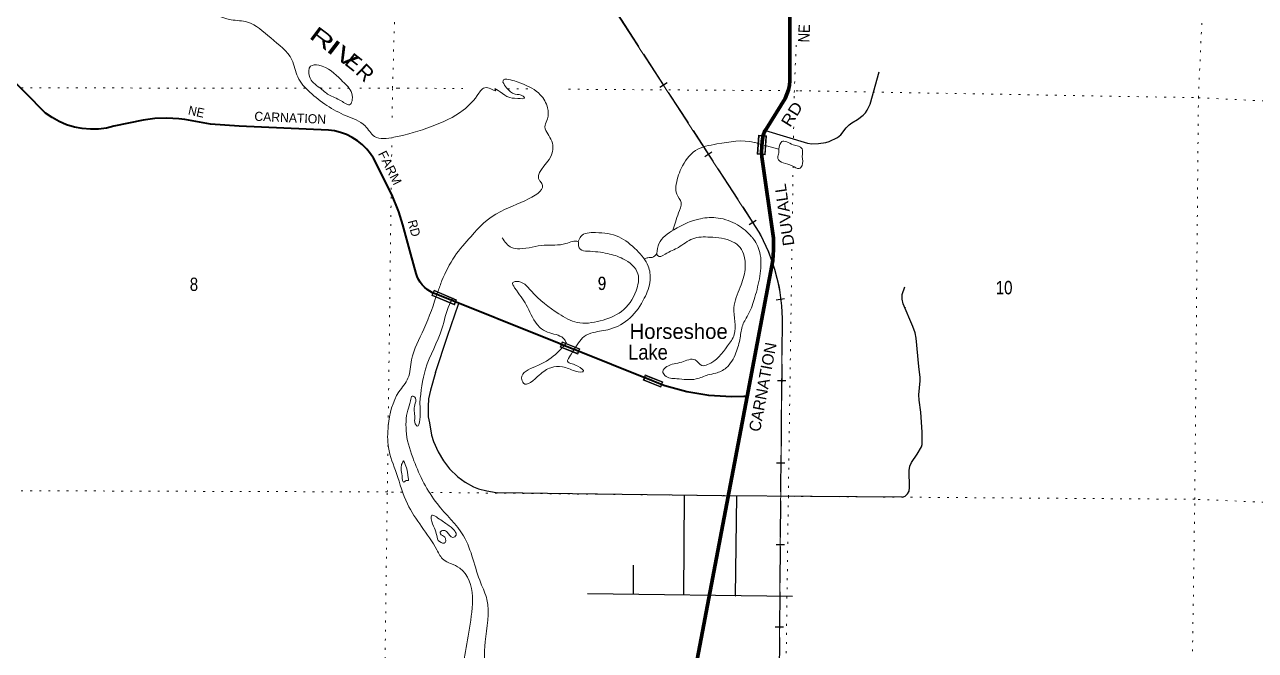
# Model space of a CAD drawing. Header units: feet. Extents: x -248627 to 3, y 0 to 184934.
# Drawn here: x -234634 to -218418, y 57418 to 65658 of the extents above; entities that cross this region are included whole.
import ezdxf
from ezdxf.enums import TextEntityAlignment as Align

# ---------------------------------------------------------------- set-up
doc = ezdxf.new("R2010")
doc.units = ezdxf.units.FT
doc.header["$LTSCALE"] = 80
doc.linetypes.add('DOTTED', pattern=[1.5, 0.3, -1.2])
doc.linetypes.add('LONG_DASHED', pattern=[7.5, 6, -1.5])
for name, color, linetype, lineweight in [('17', 7, 'Continuous', 25), ('23', 7, 'Continuous', 70), ('26', 7, 'Continuous', 40), ('29', 7, 'Continuous', 25), ('34', 7, 'Continuous', 25), ('39', 7, 'Continuous', 13), ('41', 7, 'Continuous', 13), ('59', 7, 'Continuous', 13), ('61', 7, 'Continuous', 13), ('63', 7, 'Continuous', 25), ('7', 7, 'DOTTED', 13)]:
    doc.layers.add(name, color=color, linetype=linetype, lineweight=lineweight)
doc.layers.add('27', color=7, linetype='Continuous')

msp = doc.modelspace()

# ---------------------------------------------------------------- linework, layer by layer
at = {"layer": '23'}
for points in [[(-225115.59, 60763.37), (-224776.94, 62552.28), (-224765.15, 62693.84), (-224768.23, 62835.86), (-224768.92, 62844.74), (-224922.43, 63918.55), (-224923.67, 63984.57), (-224920.26, 64044.7), (-224915.5, 64123.98), (-224904.57, 64196.25), (-224893.59, 64224.17), (-224890.41, 64232.25), (-224880.4, 64257.23), (-224864.87, 64282.25), (-224614.42, 64685.68), (-224589.6, 64741.41), (-224570.75, 64799.43), (-224558.06, 64859.1), (-224551.68, 64919.77), (-224550.98, 64939.27), (-224551.17, 66227.78)], [(-226986.29, 51503.54), (-226986.71, 51622), (-226986.81, 51649.59), (-226987.9, 51952.63), (-226988.86, 52222.23), (-226991, 52402.09), (-226974.33, 52581.18), (-226939.03, 52757.56), (-226927.67, 52799.8), (-226745.55, 53551.84), (-226729.55, 53668.89), (-226725.87, 53786.97), (-226734.56, 53904.79), (-226737.81, 53928.46), (-226796.25, 54295.8), (-226800.68, 54536.44), (-226795.96, 54615.54), (-226783.01, 54693.71), (-226761.95, 54770.1), (-226745.25, 54815.39), (-226006.44, 56466.28), (-225883.44, 56804.72), (-225819.64, 57044.34), (-225115.59, 60763.37)]]:
    msp.add_lwpolyline(points, dxfattribs=at)
at = {"layer": '26'}
for points in [[(-229257.39, 62125.22), (-229258.24, 62125.62), (-229296.2, 62146.49), (-229331.77, 62171.21), (-229364.57, 62199.51), (-229394.22, 62231.08), (-229420.42, 62265.58), (-229442.86, 62302.63), (-229461.31, 62341.83), (-229475.56, 62382.73), (-229546.12, 62637.36), (-229650.87, 63023.24), (-229702.84, 63193.16), (-229795.21, 63419.67), (-230035.6, 63898.63), (-230074.6, 63956.41), (-230126.92, 64019.74), (-230185.58, 64077.26), (-230249.93, 64128.33), (-230319.27, 64172.4), (-230392.83, 64208.97), (-230469.81, 64237.66), (-230549.37, 64258.14), (-230630.63, 64270.19), (-231804.95, 64322.09), (-232183.36, 64348.54), (-232522.07, 64406.52), (-232600.64, 64417.68), (-232758.76, 64427.57), (-232917.05, 64420.88), (-233073.77, 64397.68), (-233459.03, 64318.72), (-233555.55, 64296.46), (-233661.19, 64283.12), (-233767.64, 64280.89), (-233873.74, 64289.81), (-233978.33, 64309.76), (-234080.26, 64340.54), (-234178.41, 64381.81), (-234271.71, 64433.1), (-234359.14, 64493.87), (-235957.75, 66116.21)], [(-227563.76, 61447.31), (-227590.63, 61458.05), (-229257.39, 62125.22)], [(-226469.45, 61009.87), (-226497.99, 61021.27), (-227305.55, 61344.1), (-227563.76, 61447.31)], [(-225115.59, 60763.37), (-225159.58, 60762.14), (-225321.88, 60757.63), (-225618.03, 60774.71), (-225910.78, 60822.65), (-226196.91, 60900.92), (-226210.05, 60906.17), (-226469.45, 61009.87)]]:
    msp.add_lwpolyline(points, dxfattribs=at)
at = {"layer": '29'}
for p, q in [((-223035.61, 61938.44), (-223030.7, 61926.74)), ((-225945, 59462.01), (-225952.86, 58149.09)), ((-226617.39, 58538.59), (-226616.1, 58154.92)), ((-224516.33, 58126.79), (-227215.67, 58164.1))]:
    msp.add_line(p, q, dxfattribs=at)
for points in [[(-224874.38, 64262.56), (-224319.41, 64098.31), (-224260.81, 64089.63), (-224171.84, 64091.8), (-224078.52, 64104.83), (-224032.95, 64117.85), (-223924.44, 64172.14), (-223881.03, 64206.88), (-223809.42, 64298.07), (-223770.36, 64337.15), (-223733.46, 64365.38), (-223661.85, 64408.81), (-223585.89, 64467.43), (-223555.51, 64497.83), (-223533.81, 64532.57), (-223494.75, 64608.56), (-223373.22, 65036.31)], [(-223065.51, 59437.43), (-223033.61, 59447.44), (-222999.97, 59477.84), (-222981.53, 59514.75), (-222973.93, 59564.69), (-222978.27, 59786.16), (-222970.67, 59844.78), (-222947.89, 59890.38), (-222874.11, 60003.28), (-222818.76, 60096.65), (-222809, 60129.22), (-222809, 60289.89), (-222826.36, 60554.78), (-222848.06, 60711.11), (-222850.24, 60782.77), (-222835.04, 60967.32), (-222832.87, 61012.92), (-222852.4, 61158.39), (-222887.13, 61527.51), (-222902.32, 61601.34), (-222930.53, 61683.84), (-223056.4, 61983.47), (-223070.51, 62042.11), (-223070.51, 62081.2), (-223069.42, 62105.06), (-223034.7, 62204.94)], [(-229220.77, 61078.15), (-229062.15, 61556.67), (-228916.62, 61974.88), (-228913.26, 61984.46)], [(-229220.77, 61078.15), (-229288, 60845.74), (-229312.95, 60728.49), (-229318.38, 60628.61), (-229315.12, 60493.99), (-229301.02, 60415.83), (-229271.71, 60252.98), (-229244.59, 60168.3), (-229185.99, 60033.68), (-229114.38, 59912.09), (-229034.08, 59807.87), (-228927.75, 59703.65), (-228830.09, 59631.99), (-228719.41, 59573.37), (-228652.13, 59547.31), (-228545.8, 59521.26), (-228467.67, 59503.89), (-228400.07, 59492.65)], [(-223065.51, 59437.43), (-225447.96, 59453.46), (-228400.07, 59492.65)], [(-225255.98, 59452.17), (-225271.97, 58138.2), (-225265.93, 58136.14)]]:
    msp.add_lwpolyline(points, dxfattribs=at)
at = {"layer": '34', "lineweight": 13}
for p, q in [((-227788.3, 67281.16), (-225069.52, 63096.61)), ((-224654.71, 61787.11), (-224778.77, 46983.97))]:
    msp.add_line(p, q, dxfattribs=at)
msp.add_arc((-226992.98, 61766.87), 2338.36, 0.49605, 34.65721, dxfattribs=at)
at = {"layer": '39'}
msp.add_line((-224698.23, 64015.89), (-224971.79, 64093.61), dxfattribs=at)
for points in [[(-228332.82, 64899.51), (-228282.85, 64826.49), (-228172.34, 64742.95), (-228065.45, 64715.95), (-228047.42, 64695.64), (-228136.4, 64686.18), (-228279.66, 64713.44), (-228432.57, 64801.31), (-228428.57, 64795.23), (-228531.4, 64826.24), (-228647.1, 64756.41), (-228854.92, 64529.8), (-229274.8, 64316.8), (-229766.9, 64174.97), (-230023.43, 64186.88), (-230147.67, 64325.01), (-230397.23, 64457.98), (-230875.8, 64770.2), (-231035.95, 64969.14), (-231113.07, 65193.74), (-231391.76, 65482.33), (-231697.34, 65690.38), (-231913.31, 65722.19), (-232336.65, 65854.37), (-232688.2, 65860.9), (-233055.15, 65968.46), (-233159.02, 66128.66), (-233278.89, 66577.6), (-233201.17, 66702.2), (-233218.3, 66841.59), (-233239.9, 67192.95), (-233199.01, 67523.69), (-233175.11, 67745.55), (-233347.09, 67984.95), (-233627, 68380.53), (-234431.66, 68858.55), (-234600.09, 69031.31), (-234605.47, 69122.18), (-234501.22, 69280.9), (-234363.94, 69532.23), (-234352.19, 69750.14)], [(-230743.65, 64825.95), (-230882.33, 64976.13), (-230865.16, 65109.22), (-230757.96, 65122.59), (-230462.39, 64928.74), (-230332.19, 64776.44), (-230316.82, 64671.37), (-230341.54, 64608.97), (-230464.46, 64654.25), (-230625.51, 64734.11), (-230746.04, 64827.81)], [(-229189.38, 62143.24), (-229134.52, 62287.27), (-228966.41, 62607.01), (-228752.26, 62869.91), (-228357.77, 63198.14), (-227841.52, 63596.15), (-227843.53, 63598.18), (-227697.55, 63930.19), (-227699.94, 64150.21), (-227777.37, 64332.42), (-227744.38, 64418.98), (-227743.32, 64560.27), (-227839, 64734.53), (-228084.41, 64881.6), (-228279.98, 64939.5), (-228287.17, 64940.57)], [(-228287.3, 64940.58), (-228324.51, 64929.73), (-228332.82, 64899.51)], [(-224971.79, 64093.61), (-225018.83, 64106.98), (-225512.03, 64086.26), (-225795.58, 63999.45), (-225981.23, 63764.61), (-226051.72, 63526.94), (-226042.38, 63425.95), (-225982.6, 63314.51), (-226017.99, 63177.5), (-226057.29, 63056.68), (-226091.18, 62951.44)], [(-224698.23, 64015.89), (-224657.04, 64118.54), (-224507.82, 64077.11), (-224391.02, 64023.81), (-224387.74, 63922.86), (-224390.68, 63801.78), (-224427.34, 63763.68), (-224520.01, 63800.67), (-224640.97, 63837.86), (-224709.24, 63894.86), (-224700.72, 63953.34), (-224698.23, 64015.89)], [(-226302.88, 62644.64), (-226275.64, 62773.62), (-226078.24, 62957.92), (-225727.57, 63102.78), (-225497.15, 63111.24), (-225241.21, 63020.61), (-225054.6, 62864.41), (-225029.26, 62834.94), (-224940.88, 62627.29), (-224947.25, 62344.37), (-225011.98, 62068.3), (-225094.46, 61848.87), (-225172.35, 61702.08), (-225205.94, 61534.78), (-225262.01, 61335.36), (-225390.79, 61138.46), (-225526.7, 61068.78), (-225629.94, 61045.29), (-225783.91, 60991.88), (-226042.53, 60995.74), (-226197.81, 61037.21), (-226225.7, 61089.88), (-226172.68, 61154.1), (-225976.21, 61215.28), (-225800.21, 61242.29), (-225709.83, 61168.98), (-225634.98, 61180.56), (-225372.45, 61426.97), (-225284.44, 61575.71), (-225287.84, 61928.96), (-225204.96, 62200.87), (-225140.56, 62434.55), (-225153.39, 62608.23), (-225207.08, 62723.66), (-225305.52, 62799.04), (-225604.13, 62859.69), (-225830.6, 62839.09), (-226017.36, 62725.37), (-226195.85, 62635.8), (-226297.03, 62616.34), (-226303.55, 62644.09), (-226302.88, 62644.64)], [(-227338.3, 62801.34), (-227305.46, 62869.74), (-227111.1, 62918.82), (-226806.39, 62864.18), (-226569.29, 62686.89), (-226417.3, 62477.92), (-226392.41, 62294.06), (-226468.99, 62054.41), (-226656.83, 61797.38), (-226922.66, 61647.88), (-227141.23, 61603.01), (-227262.88, 61549.37), (-227336.23, 61469.15), (-227370.8, 61413.26)], [(-228342.42, 62851.58), (-228217.89, 62722.81), (-228110.92, 62705.9), (-227787.25, 62754.07), (-227502.18, 62774.25), (-227338.32, 62799.33), (-227334.29, 62797.28)], [(-227496.02, 61463.82), (-227519.8, 61510.83), (-227715.14, 61599), (-227823.85, 61652.25), (-227882.01, 61711.2), (-228023.55, 61966.53), (-228177.43, 62193.69), (-228201.17, 62260.46), (-228154.58, 62276.28), (-227959.51, 62151.77), (-227594.04, 61848.43), (-227354.42, 61735.72), (-227049.14, 61757.77), (-226771.38, 61880.95), (-226577.37, 62152.06), (-226553.45, 62375.94), (-226749.97, 62575.14), (-226951.53, 62643.18), (-227215.99, 62675.33), (-227312.8, 62700.24), (-227334.69, 62744.8), (-227334.63, 62797.45)], [(-226302.88, 62644.64), (-226365.91, 62592.6), (-226420.5, 62588.95), (-226470.11, 62572.95)], [(-230059.58, 52108.25), (-229991.06, 52404.97), (-229827.89, 52874.11), (-229632.86, 53815.34), (-229484.81, 54155.41), (-229279.29, 54345.7), (-229128.2, 54552.53), (-228997.75, 54969.42), (-228996.85, 55356.96), (-229032.37, 55470.24), (-229067.56, 55625.91), (-229053.86, 55835.74), (-229051.76, 55845.81), (-228916.49, 56634.07), (-228880.86, 57071.82), (-228851.2, 57253.27), (-228779.46, 57656.45), (-228731.78, 58084.02), (-228731.46, 58126.41), (-228900.39, 58501.02), (-229021.17, 58562.43), (-229111.74, 58609.49), (-229201.68, 58741.33), (-229591.12, 59349.63), (-229733.62, 59746.25), (-229840.16, 60088.13), (-229842.02, 60376.78), (-229701.24, 60823.88), (-229582.7, 61002.68), (-229534.4, 61244.55), (-229373.75, 61647.1), (-229189.38, 62143.24)], [(-229427.53, 60678.62), (-229351.44, 61122.14), (-229135.26, 61653.48), (-229036.12, 61970.93), (-228989.56, 62058.47)], [(-227370.8, 61413.26), (-227467.11, 61262.18), (-227479.51, 61225.94), (-227421.17, 61191.21), (-227344.62, 61160.39), (-227274.43, 61089.25), (-227288.61, 61085.31), (-227387.52, 61098.12), (-227546.75, 61151.73), (-227698.39, 61140.7), (-227852.7, 61042.89), (-228061.64, 60935.37), (-228085.38, 61002.15), (-227902.36, 61156.27), (-227640.5, 61313.87), (-227496.02, 61463.83)], [(-226930.56, 51846.92), (-227150.23, 51837.82), (-227263.64, 51804.31), (-227465.39, 51846.11), (-228004.66, 52146.65), (-228461.61, 52377.97), (-228903.26, 52494.14), (-228927.63, 52478.16), (-228925.95, 52433.74), (-228964.58, 52401.72), (-229067.77, 52384.29), (-229365.39, 52574.11), (-229559.29, 52854.04), (-229496.89, 53089.75), (-229398.47, 53547.24), (-229400.46, 53551.29), (-229216.33, 54119.19), (-229042.12, 54444.94), (-228894.93, 54938.42), (-228768.08, 55682.33), (-228792.06, 56253.72), (-228753.56, 56536.03), (-228620.23, 56799.5), (-228577.85, 57059.58), (-228566.21, 57531.81), (-228541.8, 58088.73), (-228623.03, 58303.26), (-228850.72, 58924.54), (-229199.1, 59350.88), (-229504.02, 59914.18), (-229602.37, 60270.12), (-229583.86, 60580.83), (-229548.56, 60705.72), (-229525.88, 60766.12), (-229485.67, 60739.59), (-229494.4, 60652.86), (-229493.63, 60487.34), (-229486.19, 60402.51), (-229460.16, 60370.03), (-229427.18, 60456.59), (-229427.53, 60678.62)], [(-229641.88, 59915.25), (-229601.72, 59820), (-229578.45, 59690.66), (-229578.72, 59654.33), (-229607.01, 59654.53), (-229637.48, 59632.54), (-229661.11, 59715.46), (-229672.53, 59808.39), (-229666.04, 59864.86), (-229641.88, 59915.25)], [(-229233.69, 59027.58), (-229275.39, 59149.58), (-229268.96, 59197.98), (-229208.51, 59175.35), (-229069.81, 59079.5), (-228961.41, 58983.86), (-228947.62, 58937.34), (-228992.31, 58905.36), (-229064.53, 58974.5), (-229112.86, 58997.04), (-229157.5, 58973.14), (-229153.61, 58952.93), (-229103.38, 58914.22), (-229087.48, 58879.79), (-229091.82, 58839.46), (-229166.51, 58850.08), (-229204.29, 58931.08), (-229233.87, 59028.18)]]:
    msp.add_spline(points, degree=3, dxfattribs=at)
at = {"layer": '59'}
for points in [[(-224859, 64193.24), (-224875.48, 63943.79), (-224926.52, 63947.16), (-224980.25, 63950.71), (-224963.77, 64200.16), (-224904.57, 64196.25)], [(-224956.32, 64191.65), (-224905.1, 64188.27), (-224867.51, 64185.79), (-224882.93, 63952.3), (-224925.99, 63955.14), (-224971.74, 63958.16)]]:
    msp.add_lwpolyline(points, close=True, dxfattribs=at)
at = {"layer": '61'}
for p, q in [((-229268.86, 62092.7), (-229239.7, 62161.8)), ((-228942.03, 62036.06), (-229238.62, 62161.22)), ((-228972.11, 61967.35), (-229268.31, 62092.35)), ((-228971.28, 61965.66), (-228942.12, 62034.76))]:
    msp.add_line(p, q, dxfattribs=at)
for points in [[(-229258.41, 62096.86), (-229235.48, 62151.2), (-228952.12, 62031.63), (-228975.06, 61977.28)], [(-227567.09, 61417.3), (-227545.28, 61472.13), (-227327.84, 61385.69), (-227349.62, 61330.86)], [(-226472.96, 60979.25), (-226451.25, 61034.1), (-226233.67, 60947.94), (-226255.44, 60893.09)]]:
    msp.add_lwpolyline(points, close=True, dxfattribs=at)
for points in [[(-227331.62, 61354.52), (-227317.45, 61390.17), (-227549.76, 61482.51), (-227563.76, 61447.31)], [(-227331.62, 61354.52), (-227345.15, 61320.47), (-227577.47, 61412.82), (-227563.76, 61447.31)], [(-226237.31, 60917.07), (-226250.92, 60882.7), (-226483.35, 60974.76), (-226469.45, 61009.87)], [(-226237.31, 60917.07), (-226223.3, 60952.43), (-226455.74, 61044.49), (-226469.45, 61009.87)]]:
    msp.add_lwpolyline(points, dxfattribs=at)
at = {"layer": '63'}
for p, q in [((-226262.51, 64834.58), (-226169.76, 64894.85)), ((-225673.14, 63922.67), (-225580.39, 63982.93)), ((-225088.48, 63025.42), (-224994.32, 63083.47)), ((-224729.59, 62035.83), (-224619.97, 62050.57)), ((-224715.04, 60972.53), (-224604.43, 60971.6)), ((-224726.75, 59886.8), (-224616.14, 59885.87)), ((-224733.12, 58814.6), (-224622.52, 58813.68)), ((-224744.83, 57728.87), (-224634.23, 57727.95))]:
    msp.add_line(p, q, dxfattribs=at)
at = {"layer": '63', "linetype": 'LONG_DASHED'}
msp.add_lwpolyline([(-227787.4, 67281.79), (-225068.59, 63097.2), (-224940.09, 62888.8), (-224834.06, 62668.06), (-224751.69, 62437.46), (-224693.88, 62199.5), (-224661.24, 61956.82), (-224653.61, 61787.13), (-224777.63, 46988.84)], dxfattribs=at)
at = {"layer": '7'}
for p, q in [((-230739.31, 64822.58), (-230361.37, 64822.46)), ((-228997.53, 64817.46), (-228861.53, 64816.55)), ((-228268.38, 64812.57), (-227936.21, 64810.34)), ((-224500.94, 64311.62), (-224504.34, 64075.89)), ((-229797.83, 63923.54), (-229794.67, 64169.46)), ((-224508.37, 63796.31), (-224517.68, 63150.12)), ((-229843.56, 60366.61), (-229802.79, 63537.92))]:
    msp.add_line(p, q, dxfattribs=at)
for points in [[(-219295.37, 54046.81), (-219216.55, 59407.25), (-219168.58, 64695.24), (-218943.51, 69620.68), (-218834.75, 74930.45), (-218816.66, 80277.19), (-218769.92, 85401.7), (-218526.85, 90811.07), (-218470.99, 92814.51)], [(-229791.27, 64433.64), (-229786.24, 64825.04), (-229679.25, 68421.58)], [(-224469.04, 65387.99), (-224495.13, 64715.22), (-224496.66, 64609.32)], [(-247922.65, 65331.37), (-245670.93, 65070.91), (-240335.24, 64950.32), (-235037.98, 64823.94), (-230932.54, 64822.64)], [(-230219.17, 64822.41), (-229711.94, 64822.25), (-229085.1, 64818.05)], [(-227466.35, 64807.18), (-224418.04, 64786.73), (-219168.58, 64695.24), (-216937.45, 64584.42)], [(-224524.12, 62703.15), (-224571.03, 59447.24), (-224616.71, 56089.98)], [(-229941.24, 52566.24), (-229930.11, 53849.3), (-229927.1, 54186.8), (-229854.69, 59500.86), (-229846.77, 60116.53)], [(-229655.3, 59502.09), (-229855.59, 59504.26), (-235140.61, 59522.2), (-240383.78, 59585.63), (-245745.88, 59688.24), (-247981.76, 59960.05)], [(-216988.19, 59315.17), (-219216.55, 59407.25), (-224571.03, 59447.24), (-229290.2, 59498.16)]]:
    msp.add_lwpolyline(points, dxfattribs=at)

# ---------------------------------------------------------------- texts
at = {"layer": '17'}
for s, rotation, width, p in [('NE', 87.779, 0.85, (-224293.85, 65421.44)), ('RD', 58.168, 1.15, (-224549.04, 64296.42)), ('DUVALL', 98.136, 1.05, (-224490.21, 62756.39))]:
    msp.add_text(s, height=150.9, rotation=rotation, dxfattribs=dict(at, width=width)).set_placement(p)
msp.add_text('CARNATION', height=150.9, rotation=79.28, dxfattribs=at).set_placement((-224944.99, 60288.52))
at = {"layer": '27'}
for s, rotation, width, p in [('NE', 347.891, 0.95, (-232486.33, 64475.5)), ('FARM', 296.652, 1.05, (-229980.35, 63958.92)), ('RD', 285.187, 0.95, (-229588.63, 63067.86))]:
    msp.add_text(s, height=120, rotation=rotation, dxfattribs=dict(at, width=width)).set_placement(p)
msp.add_text('CARNATION', height=120, rotation=357.469, dxfattribs=at).set_placement((-231608.62, 64392.48))
at = {"layer": '41'}
for s, rotation, width, p in [('R', 323.11, 1.65, (-230772.17, 65395.74)), ('I', 322.5, 2, (-230619.24, 65277.09)), ('V', 321.963, 1.65, (-230449.79, 65152.05))]:
    msp.add_text(s, height=200, rotation=rotation, dxfattribs=dict(at, width=width)).set_placement(p, align=Align.CENTER)
for s, rotation, p in [('E', 321.963, (-230361.37, 65085.18)), ('R', 315.21, (-230216.48, 64952.49))]:
    msp.add_text(s, height=200, rotation=rotation, dxfattribs=at).set_placement(p, align=Align.CENTER)
msp.add_text('Horseshoe', height=200, dxfattribs=at).set_placement((-226663.22, 61519.35))
at = {"layer": '41', "width": 0.9}
msp.add_text('Lake', height=200, dxfattribs=at).set_placement((-226681.46, 61245.71))
at = {"layer": '7', "width": 0.85}
for s, p in [('8', (-232457.53, 62151.38)), ('9', (-227082.45, 62163.72)), ('9', (-227080.43, 62163.7)), ('10', (-221839.23, 62106.35)), ('10', (-221839.21, 62108.37))]:
    msp.add_text(s, height=175, dxfattribs=at).set_placement(p)

doc.saveas('drawing.dxf')
